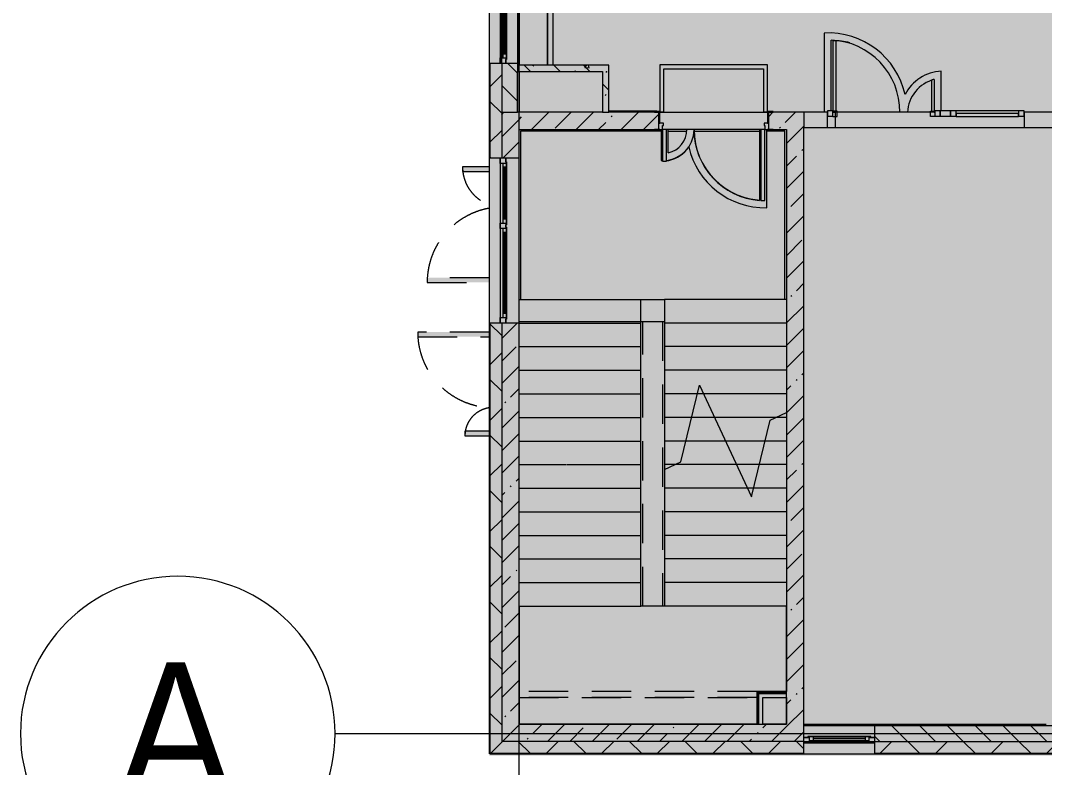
# Model space of a CAD drawing. Header units: millimetres. Extents: x -2911 to 185427, y -8553 to 29000.
# Drawn here: x 52190 to 65207, y -431 to 9067 of the extents above; entities that cross this region are included whole.
import ezdxf

# ---------------------------------------------------------------- set-up
doc = ezdxf.new("R2010")
doc.units = ezdxf.units.MM
doc.linetypes.add('200_ШТРИХ__ш1_п0_6_', pattern=[800, 500, -300])
doc.linetypes.add('Осевая', pattern=[3175, 635, -476.25, 1587.5, -476.25])
doc.layers.add('A-DETL-GENF-3', color=7, linetype='Continuous', lineweight=9, true_color=0xc0c0c0, transparency=0.4)
for name, color, linetype, lineweight, true_color in [('A-DETL-GENF-6', 7, 'Continuous', 5, 0xb7b7b7), ('A-DOOR-3', 7, 'Continuous', 5, 0xe2e2e2), ('A-DOOR-4', 7, 'Continuous', 5, 0xb7b7b7), ('A-DOOR-FRAM-2', 7, 'Continuous', 5, 0xe2e2e2), ('A-DOOR-FRAM-4', 7, 'Continuous', 5, 0xb7b7b7), ('A-FLOR-1', 7, 'Continuous', 5, 0xb7b7b7), ('A-GLAZ-3', 7, 'Continuous', 5, 0x737373), ('A-GLAZ-CURT-2', 7, 'Continuous', 5, 0x737373), ('A-GLAZ-CWMG-2', 7, 'Continuous', 5, 0x737373), ('A-WALL-4', 7, 'Continuous', 9, 0x737373), ('A-WALL-5', 7, 'Continuous', 5, 0x737373), ('I-WALL-2', 7, 'Continuous', 9, 0xe7e7e7), ('I-WALL-4', 7, 'Continuous', 5, 0x737373), ('I-WALL-5', 7, 'Continuous', 5, 0x787878), ('S-STRS-3', 7, 'Continuous', 5, 0x737373), ('S-STRS-MBND-2', 7, 'Continuous', 5, 0x737373)]:
    doc.layers.add(name, color=color, linetype=linetype, lineweight=lineweight, true_color=true_color)
for name, color, linetype, lineweight in [('A-DETL-MBND-1', 7, '200_ШТРИХ__ш1_п0_6_', 9), ('A-WALL-3', 7, 'Continuous', 5), ('I-WALL-3', 7, 'Continuous', 5), ('Оси', 7, 'Continuous', 9), ('Оси-1', 7, 'Continuous', 20), ('Оси-2', 7, 'Осевая', 9)]:
    doc.layers.add(name, color=color, linetype=linetype, lineweight=lineweight)
doc.styles.add('Arial_1', font='arial.ttf', dxfattribs={"width": 0.9, "height": 1750})
pattern_1 = [(45, (58417.4, 0), (-353.5534, 353.5534), []), (135, (58417.4, 0), (-353.5534, -353.5534), [])]
pattern_2 = [(135, (58417.4, 0), (-176.7767, -176.7767), [])]
pattern_3 = [(45, (58417.4, 0), (-285.123, 285.123), []), (45, (58702.5, 0), (-285.123, 285.123), [504.031, -100.806, 16.764, -84.042])]
pattern_4 = [(135, (58417.4, 0), (-377.17, -377.17), [533.4, -88.9, 17.78, -88.9]), (135, (58417.4, 376.94), (-377.17, -377.17), []), (50, (58417.4, 0), (637.645, -55.787), [66.675, -733.425]), (355, (58417.4, 0), (-123.35, 668.7), [53.34, -586.74]), (100.451, (58470.5, -4.65), (514.3, 612.91), [56.665, -623.315]), (46.184, (58417.4, 177.8), (948.78, -147.15), [100.01, -1100.14]), (96.636, (58496.45, 165.5), (830.91, 866), [85, -934.97]), (351.184, (58417.4, 177.8), (830.92, 865.99), [80.01, -880.11]), (21, (58506.3, 133.35), (530.65, -357.928), [66.675, -733.425]), (326, (58506.3, 133.35), (216.31, 644.66), [53.34, -586.74]), (71.451, (58550.5, 103.5), (746.96, 286.724), [56.665, -623.315]), (37.5, (58417.39, 0), (10.8105, 295.9426), [16.764, -562.864, 16.764, -578.866, -588.962]), (37.5, (58417.39, 0), (10.8105, 295.9426), [-1175.258, 16.764, -572.198]), (7.5, (58417.4, 0), (233.869, 350.632), [16.764, -322.834, 16.764, -549.529, -224.472]), (7.5, (58417.4, 0), (233.869, 350.632), [-905.89, 16.764, -207.708]), (327.5, (58219.14, 0), (474.568, -20.051), [16.764, -205.486, 16.764, -676.656, -920.115]), (327.5, (58219.14, 0), (474.568, -20.051), [-915.67, 16.764, -903.35]), (317.5, (58130.24, 0), (518.452, 88.993), [16.764, -272.16, 16.764, -443.738, -653.415]), (317.5, (58130.24, 0), (518.452, 88.993), [-749.427, 16.764, -636.65])]

# ---------------------------------------------------------------- blocks, each defined once
blk = doc.blocks.new('120_Окно_СКБ_1Ст - 120_Окно_СКБ_1Ст 900х2500_h_-V215-2_9_1_птичка')
at = {"layer": 'A-GLAZ-3'}
for p, q in [((-450, -127), (-450, -57)), ((-450, -57), (-380, -57)), ((450, -57), (-450, -57)), ((-380, -127), (-450, -127)), ((-450, -127), (-400, -127)), ((-380, -127), (-400, -127)), ((-400, -127), (-400, -137)), ((-380, -57), (-380, -127)), ((380, -87), (-380, -87)), ((-380, -87), (-380, -127)), ((-330, -137), (-330, -87)), ((-330, -107), (330, -107)), ((330, -117), (-330, -117)), ((330, -137), (330, -87)), ((380, -127), (380, -57)), ((380, -57), (450, -57)), ((380, -127), (380, -87)), ((450, -127), (380, -127)), ((400, -127), (380, -127)), ((400, -127), (450, -127)), ((400, -137), (400, -127)), ((450, -57), (450, -127)), ((-400, -137), (400, -137)), ((400, -137), (-400, -137))]:
    blk.add_line(p, q, dxfattribs=at)
blk = doc.blocks.new('110_Дверь_СКБ_2Ст - Д-1 Лестничная клетка EIS60-24280000-2_9_1_птичка')
at = {"layer": 'A-DOOR-3'}
for points in [[(-637.5, 1010), (-637.5, 110), (-587.5, 110), (-587.5, 1010)], [(612.5, 510), (612.5, 110), (662.5, 110), (662.5, 510)], [(712.5, 30), (697.5, 30), (697.5, -110), (712.5, -110), (712.5, -102)]]:
    blk.add_hatch(color=256, dxfattribs=at).paths.add_polyline_path(points)
h = blk.add_hatch(color=256, dxfattribs=at)
h.paths.add_polyline_path([(712.5, 110), (662.5, 110), (662.5, 60), (652.5, 60), (652.5, 30), (712.5, 30), (712.5, 39.7)])
h.paths.add_polyline_path([(-687.5, 110), (-687.5, 30), (-627.5, 30), (-627.5, 60), (-637.5, 60), (-637.5, 110)])
at = {"layer": 'A-DOOR-FRAM-2'}
for points in [[(-742.5, 118), (-742.5, 110), (-672.5, 110), (-672.5, 118)], [(-672.5, 30), (-687.5, 30), (-687.5, -110), (-672.5, -110)], [(697.5, 118), (697.5, 110), (767.5, 110), (767.5, 118)], [(-672.5, -110), (-742.5, -110), (-742.5, -118), (-672.5, -118)], [(767.5, -110), (697.5, -110), (697.5, -118), (767.5, -118)]]:
    blk.add_hatch(color=256, dxfattribs=at).paths.add_polyline_path(points)
at = {"layer": 'A-DOOR-4'}
for p, q in [((-637.5, 1010), (-637.5, 110)), ((-587.5, 1010), (-637.5, 1010)), ((-587.5, 110), (-587.5, 1010)), ((662.5, 510), (612.5, 510)), ((612.5, 510), (612.5, 110)), ((662.5, 110), (662.5, 510)), ((-637.5, 110), (-587.5, 110)), ((612.5, 110), (662.5, 110))]:
    blk.add_line(p, q, dxfattribs=at)
for centre, radius, start, end in [((-637.5, 110), 900, 0, 90), ((662.5, 110), 400, 90, 180)]:
    blk.add_arc(centre, radius, start, end, dxfattribs=at)
at = {"layer": 'A-DOOR-FRAM-4'}
for p, q in [((-672.5, 118), (-742.5, 118)), ((-742.5, 118), (-742.5, 110)), ((-742.5, 110), (-672.5, 110)), ((-637.5, 110), (-687.5, 110)), ((-687.5, 110), (-687.5, 30)), ((-687.5, 30), (-627.5, 30)), ((-672.5, 30), (-687.5, 30)), ((-687.5, 30), (-687.5, -110)), ((-672.5, 110), (-672.5, 118)), ((-672.5, -110), (-672.5, 30)), ((-637.5, 60), (-637.5, 110)), ((-627.5, 60), (-637.5, 60)), ((-627.5, 30), (-627.5, 60)), ((662.5, 60), (652.5, 60)), ((652.5, 60), (652.5, 30)), ((652.5, 30), (712.5, 30)), ((662.5, 110), (662.5, 60)), ((712.5, 110), (662.5, 110)), ((767.5, 118), (697.5, 118)), ((697.5, 118), (697.5, 110)), ((697.5, 110), (767.5, 110)), ((712.5, 30), (697.5, 30)), ((697.5, 30), (697.5, -110)), ((712.5, 30), (712.5, 110)), ((712.5, -110), (712.5, 30)), ((767.5, 110), (767.5, 118)), ((-672.5, -110), (-742.5, -110)), ((-742.5, -110), (-742.5, -118)), ((-742.5, -118), (-672.5, -118)), ((-687.5, -110), (-672.5, -110)), ((-672.5, -118), (-672.5, -110)), ((697.5, -110), (710.4, -110)), ((767.5, -110), (697.5, -110)), ((697.5, -110), (697.5, -118)), ((697.5, -118), (767.5, -118)), ((767.5, -118), (767.5, -110))]:
    blk.add_line(p, q, dxfattribs=at)
blk = doc.blocks.new('120_Окно_СКБ_2Ст - 120_Окно_СКБ_2Ст 2100х2500 _мал створка справа_-22445857-2_9_1_птичка')
at = {"layer": 'A-GLAZ-3'}
for p, q in [((-1050, -127), (-1050, -57)), ((-1050, -57), (-980, -57)), ((1050, -57), (-1050, -57)), ((-980, -127), (-1050, -127)), ((-1050, -127), (-1000, -127)), ((-980, -127), (-1000, -127)), ((-1000, -127), (-1000, -137)), ((-980, -57), (-980, -127)), ((150, -87), (-980, -87)), ((-980, -87), (-980, -127)), ((-930, -137), (-930, -87)), ((-930, -107), (100, -107)), ((100, -117), (-930, -117)), ((100, -137), (100, -87)), ((150, -127), (150, -57)), ((150, -57), (220, -57)), ((150, -127), (150, -87)), ((220, -127), (150, -127)), ((170, -127), (150, -127)), ((170, -127), (200, -127)), ((170, -137), (170, -127)), ((220, -127), (200, -127)), ((200, -127), (200, -137)), ((220, -57), (220, -127)), ((980, -87), (220, -87)), ((220, -87), (220, -127)), ((270, -137), (270, -87)), ((270, -107), (930, -107)), ((930, -117), (270, -117)), ((930, -137), (930, -87)), ((980, -127), (980, -57)), ((980, -57), (1050, -57)), ((980, -127), (980, -87)), ((1050, -127), (980, -127)), ((1000, -127), (980, -127)), ((1000, -127), (1050, -127)), ((1000, -137), (1000, -127)), ((1050, -57), (1050, -127)), ((-1000, -137), (170, -137)), ((170, -137), (-1000, -137)), ((200, -137), (1000, -137)), ((1000, -137), (200, -137))]:
    blk.add_line(p, q, dxfattribs=at)
blk = doc.blocks.new('120_Окно_СКБ_2Ст - 120_Окно_СКБ_2Ст 2100х2400 _мал створка справа_-22446225-2_9_1_птичка')
at = {"layer": 'A-GLAZ-3'}
for p, q in [((-1050, -127), (-1050, -57)), ((-1050, -57), (-980, -57)), ((1050, -57), (-1050, -57)), ((-980, -127), (-1050, -127)), ((-1050, -127), (-1000, -127)), ((-980, -127), (-1000, -127)), ((-1000, -127), (-1000, -137)), ((-980, -57), (-980, -127)), ((150, -87), (-980, -87)), ((-980, -87), (-980, -127)), ((-930, -137), (-930, -87)), ((-930, -107), (100, -107)), ((100, -117), (-930, -117)), ((100, -137), (100, -87)), ((150, -127), (150, -57)), ((150, -57), (220, -57)), ((150, -127), (150, -87)), ((220, -127), (150, -127)), ((170, -127), (150, -127)), ((170, -127), (200, -127)), ((170, -137), (170, -127)), ((220, -127), (200, -127)), ((200, -127), (200, -137)), ((220, -57), (220, -127)), ((980, -87), (220, -87)), ((220, -87), (220, -127)), ((270, -137), (270, -87)), ((270, -107), (930, -107)), ((930, -117), (270, -117)), ((930, -137), (930, -87)), ((980, -127), (980, -57)), ((980, -57), (1050, -57)), ((980, -127), (980, -87)), ((1050, -127), (980, -127)), ((1000, -127), (980, -127)), ((1000, -127), (1050, -127)), ((1000, -137), (1000, -127)), ((1050, -57), (1050, -127)), ((-1000, -137), (170, -137)), ((170, -137), (-1000, -137)), ((200, -137), (1000, -137)), ((1000, -137), (200, -137))]:
    blk.add_line(p, q, dxfattribs=at)
blk = doc.blocks.new('110_Дверь_СКБ_2Ст_Наружная - ДН-1_л__ Двухстворчатая 1350 х3200 _ЛК_ в свету с верхним остеклением 2-22796854-2_9_1_птичка')
at = {"layer": 'A-DETL-MBND-1'}
for points in [[(-715, 869), (-715, 79), (-655, 79), (-655, 869)], [(695, 419), (695, 79), (755, 79), (755, 419)]]:
    blk.add_hatch(color=256, dxfattribs=at).paths.add_polyline_path(points)
for p, q in [((-715, 869), (-715, 79)), ((-655, 869), (-715, 869)), ((-655, 79), (-655, 869)), ((755, 419), (695, 419)), ((695, 419), (695, 79)), ((755, 79), (755, 419))]:
    blk.add_line(p, q, dxfattribs=at)
for centre, radius, start, end in [((-715, -91), 960, 10.263, 90), ((755, -91), 510, 90, 160.4016)]:
    blk.add_arc(centre, radius, start, end, dxfattribs=at)
blk = doc.blocks.new('110_Дверь_СКБ_2Ст_Наружная - ДН-3_л__ Двухстворчатая 1200 х3200 из подвала EI30-23666533-2_9_1_птичка')
at = {"layer": 'A-DETL-MBND-1'}
for points in [[(620, 989), (620, 79), (680, 79), (680, 989)], [(-640, 79), (-580, 79), (-580, 389), (-640, 389)]]:
    blk.add_hatch(color=256, dxfattribs=at).paths.add_polyline_path(points)
for p, q in [((680, 989), (620, 989)), ((620, 989), (620, 79)), ((680, 79), (680, 989)), ((-640, 389), (-640, 79)), ((-580, 389), (-640, 389)), ((-580, 79), (-580, 389))]:
    blk.add_line(p, q, dxfattribs=at)
for centre, radius, start, end in [((680, 29), 960, 90, 176.9815), ((-640, 29), 360, 8.166, 90)]:
    blk.add_arc(centre, radius, start, end, dxfattribs=at)
blk = doc.blocks.new('Прямоугольный импост - 50 x 70 мм-31700031-2_9_1_птичка')
at = {"layer": 'A-GLAZ-CWMG-2'}
for p, q in [((-70, 35), (0, 35)), ((-70, -35), (-70, 35)), ((0, 35), (0, -35)), ((0, -35), (-70, -35))]:
    blk.add_line(p, q, dxfattribs=at)
blk = doc.blocks.new('Дверь_Витражная_остекление_ - ДВН_ДАО_Главный вход_1200 в свету-31742133-2_9_1_птичка')
at = {"layer": 'A-DOOR-3'}
for points in [[(-607, 30), (-607, 925), (-647, 922), (-647, 30)], [(640, 30), (640, 430), (633, 430), (607, 421), (607, 30)]]:
    blk.add_hatch(color=256, dxfattribs=at).paths.add_polyline_path(points)
at = {"layer": 'A-DETL-GENF-6'}
for p, q in [((-607, 925), (-647, 925)), ((-647, 925), (-647, 35)), ((-607, 30), (-607, 925)), ((607, 421), (607, 30)), ((640, 430), (633, 430)), ((-647, 30), (-607, 30)), ((-592, 30), (-647, 30)), ((-592, -40), (-592, 30)), ((592, -40), (592, 30)), ((592, 30), (640, 30)), ((607, 30), (640, 30)), ((-647, -40), (-592, -40)), ((647, -40), (592, -40))]:
    blk.add_line(p, q, dxfattribs=at)
at = {"layer": 'A-DOOR-4'}
blk.add_line((-647, 925), (-647, 35), dxfattribs=at)
for centre, radius, start, end in [((-647, 30), 895, 76.1866, 90), ((647, 30), 400, 91.06, 94.8979)]:
    blk.add_arc(centre, radius, start, end, dxfattribs=at)
blk = doc.blocks.new('Системная панель - Стемалит - 40мм-32257327-2_9_1_птичка')
at = {"layer": 'A-GLAZ-CURT-2'}
for p, q in [((65, 35), (-65, 35)), ((-65, 35), (-65, -35)), ((65, -35), (65, 35)), ((-65, -35), (65, -35))]:
    blk.add_line(p, q, dxfattribs=at)
blk = doc.blocks.new('Прямоугольный импост - 50 x 70 мм-31687886-2_9_1_птичка')
at = {"layer": 'A-GLAZ-CWMG-2'}
for p, q in [((-35, 35), (35, 35)), ((-35, -35), (-35, 35)), ((35, 35), (35, -35)), ((35, -35), (-35, -35))]:
    blk.add_line(p, q, dxfattribs=at)
blk = doc.blocks.new('Прямоугольный импост - 50 x 70 мм-31701779-2_9_1_птичка')
at = {"layer": 'A-GLAZ-CWMG-2'}
for p, q in [((0, 35), (-70, 35)), ((-70, 35), (-70, -35)), ((0, -35), (0, 35)), ((-70, -35), (0, -35))]:
    blk.add_line(p, q, dxfattribs=at)
blk = doc.blocks.new('Системная панель - Стекло - 40мм-32257331-2_9_1_птичка')
at = {"layer": 'A-GLAZ-CURT-2'}
for p, q in [((397.5, 0), (-397.5, 0)), ((-397.5, 0), (-397.5, -40)), ((397.5, -40), (397.5, 0)), ((-397.5, -40), (397.5, -40))]:
    blk.add_line(p, q, dxfattribs=at)
blk = doc.blocks.new('Прямоугольный импост - 50 x 70 мм-31702100-2_9_1_птичка')
at = {"layer": 'A-GLAZ-CWMG-2'}
for p, q in [((-35, 35), (35, 35)), ((-35, -35), (-35, 35)), ((35, 35), (35, -35)), ((35, -35), (-35, -35))]:
    blk.add_line(p, q, dxfattribs=at)
blk = doc.blocks.new('Прямоугольный импост - 50 x 70 мм-31720914-2_9_1_птичка')
at = {"layer": 'A-GLAZ-CWMG-2'}
blk.add_line((6460, 7920), (5665, 7920), dxfattribs=at)
blk = doc.blocks.new('Зашивка приборов отопления15 - Зашивка приборов отопления-33281080-2_9_1_птичка')
at = {"layer": 'A-DETL-MBND-1'}
for p, q in [((3135, 535), (110, 535)), ((3135, 460), (110, 460)), ((110, 460), (3135, 460))]:
    blk.add_line(p, q, dxfattribs=at)
blk = doc.blocks.new('Зашивка приборов отопления42 - Зашивка приборов отопления-33374801-2_9_1_птичка')
at = {"layer": 'A-WALL-5'}
for p, q in [((37472, 23439), (35372, 23439)), ((37472, 23079), (37472, 23439)), ((35372, 23079), (37472, 23079)), ((37472, 23079), (35372, 23079)), ((37472, 23004), (37472, 23079)), ((35372, 23004), (37472, 23004))]:
    blk.add_line(p, q, dxfattribs=at)
blk = doc.blocks.new('Ось сетки - D8-29747960-2_9_1_птичка')
at = {"layer": 'Оси-1'}
for start, end in [(360, 180), (180, 360)]:
    blk.add_arc((0, 0), 4, start, end, dxfattribs=at)

msp = doc.modelspace()

# ---------------------------------------------------------------- hatches: boundary and pattern name
at = {"layer": 'A-DETL-GENF-3'}
msp.add_hatch(color=256, dxfattribs=at).paths.add_polyline_path([(91592.4, -280), (97177.4, -280), (97177.4, 23777.7), (92277.4, 23777.7), (92277.4, 27350), (62269.4, 27350), (62269.4, 15358), (58149.4, 15358), (58149.4, -280), (90664.9, -280)])
at = {"layer": 'A-WALL-3'}
h = msp.add_hatch(dxfattribs=at)
h.set_pattern_fill('FP_120', color=256, style=0, pattern_type=2)
h.set_pattern_definition(pattern_1)
h.paths.add_polyline_path([(58196.8, -100), (58307.4, -100), (58307.4, 5220), (58157.4, 5220), (58157.4, -100)])
h.paths.add_polyline_path([(58307.4, 7320), (58307.4, 8520), (58157.4, 8520), (58157.4, 7320)])
h.paths.add_polyline_path([(58201.7, 10620), (58307.4, 10620), (58307.4, 11520), (58157.4, 11520), (58157.4, 10620)])
h.paths.add_polyline_path([(58201.7, 13120), (58307.4, 13120), (58307.4, 15350), (58157.4, 15350), (58157.4, 13120)])
h = msp.add_hatch(dxfattribs=at)
h.set_pattern_fill('FP_130', color=256, style=0, pattern_type=2)
h.set_pattern_definition(pattern_2)
h.paths.add_polyline_path([(58507.4, 7900), (58507.4, 8520), (58307.4, 8520), (58307.4, 7900)])
h.paths.add_polyline_path([(58307.4, 10620), (58507.4, 10620), (58507.4, 10900), (58307.4, 10900), (58307.4, 10642.6)])
h.paths.add_polyline_path([(58307.4, 11400), (58507.4, 11400), (58507.4, 11520), (58307.4, 11520)])
h.paths.add_polyline_path([(58507.4, 13120), (58507.4, 14700), (58307.4, 14700), (58307.4, 13120)])
h = msp.add_hatch(dxfattribs=at)
h.set_pattern_fill('FP_130', color=256, style=0, pattern_type=2)
h.set_pattern_definition(pattern_2)
h.paths.add_polyline_path([(63047.4, -100), (66977.4, -100), (66977.4, 100), (63047.4, 100)])
h.paths.add_polyline_path([(70259.4, -100), (70577.4, -100), (70577.4, 100), (70077.4, 100), (70077.4, -100)])
h = msp.add_hatch(dxfattribs=at)
h.set_pattern_fill('FP_120', color=256, style=0, pattern_type=2)
h.set_pattern_definition(pattern_1)
h.paths.add_polyline_path([(94307.4, -250), (94307.4, -100), (93187.4, -100), (93187.4, -250), (93911.2, -250)])
h.paths.add_polyline_path([(97177.4, -250), (97177.4, -100), (96407.4, -100), (96407.4, -250), (97171.3, -250)])
h.paths.add_polyline_path([(89273.6, -250), (89327.4, -250), (89327.4, -100), (87627.1, -100), (87627.1, -250), (88809.8, -250)])
h.paths.add_polyline_path([(91427.4, -250), (92287.4, -250), (92287.4, -100), (91427.4, -100)])
h.paths.add_polyline_path([(84636, -250), (84827.1, -250), (84827.1, -100), (83227.4, -100), (83227.4, -250), (84172.2, -250)])
h.paths.add_polyline_path([(77227.4, -250), (77227.4, -100), (76577.4, -100), (76577.4, -250), (76752.1, -250)])
h.paths.add_polyline_path([(80027.4, -250), (81127.4, -250), (81127.4, -100), (80027.4, -100)])
h.paths.add_polyline_path([(75360.8, -250), (75677.4, -250), (75677.4, -100), (74527.4, -100), (74527.4, -250), (74897, -250)])
h.paths.add_polyline_path([(71187, -250), (71427.4, -250), (71427.4, -100), (70077.4, -100), (70077.4, -250), (70259.4, -250)])
h.paths.add_polyline_path([(66549.4, -250), (66977.4, -250), (66977.4, -100), (63047.4, -100), (63047.4, -250), (65621.8, -250)])
h.paths.add_polyline_path([(62147.4, -250), (62147.4, -100), (58157.4, -100), (58157.4, -250), (61911.8, -250)])
at = {"layer": 'I-WALL-2'}
for points in [[(61927.4, 460), (61927.4, 510), (61577.4, 510), (61577.4, 460), (61911.8, 460)], [(61627.4, 120), (61627.4, 460), (61577.4, 460), (61577.4, 120)]]:
    msp.add_hatch(color=256, dxfattribs=at).paths.add_polyline_path(points)
at = {"layer": 'I-WALL-3'}
h = msp.add_hatch(dxfattribs=at)
h.set_pattern_fill('FP_128', color=256, style=0, pattern_type=2)
h.set_pattern_definition(pattern_3)
h.paths.add_polyline_path([(58527.4, -100), (58527.4, 5220), (58307.4, 5220), (58307.4, -100)])
h.paths.add_polyline_path([(58307.4, 7320), (58527.4, 7320), (58527.4, 7900), (58307.4, 7900), (58307.4, 7750.3)])
h = msp.add_hatch(dxfattribs=at)
h.set_pattern_fill('FP_128', color=256, style=0, pattern_type=2)
h.set_pattern_definition(pattern_3)
h.paths.add_polyline_path([(58527.4, 7680), (60302.4, 7680), (60302.4, 7900), (58527.4, 7900), (58527.4, 7750.3)])
h.paths.add_polyline_path([(61702.4, 7680), (61927.4, 7680), (61927.4, 7900), (61702.4, 7900), (61702.4, 7730)])
h = msp.add_hatch(dxfattribs=at)
h.set_pattern_fill('FP_128', color=256, style=0, pattern_type=2)
h.set_pattern_definition(pattern_3)
h.paths.add_polyline_path([(61927.4, -100), (62147.4, -100), (62147.4, 7900), (61927.4, 7900), (61927.4, 120)])
h = msp.add_hatch(dxfattribs=at)
h.set_pattern_fill('FP_131', color=256, style=0, pattern_type=2)
h.set_pattern_definition([(135, (58417.4, 0), (-353.553, -353.553), [])])
h.paths.add_polyline_path([(68404.4, 7700), (70577.4, 7700), (70577.4, 7900), (69877.4, 7900), (69877.4, 7830), (69077.4, 7830), (69077.4, 7900), (66677.4, 7900), (66677.4, 7700), (67476.9, 7700)])
h.paths.add_polyline_path([(71187, 7700), (71977.3, 7700), (71977.3, 7900), (71177.4, 7900), (71177.4, 7700)])
h.paths.add_polyline_path([(64947.4, 7700), (66077.4, 7700), (66077.4, 7900), (64947.4, 7900), (64947.4, 7750.3)])
h.paths.add_polyline_path([(75077.4, 7700), (75077.4, 7900), (73417.3, 7900), (73417.3, 7700), (74577.4, 7700)])
h.paths.add_polyline_path([(62147.4, 7700), (62447.4, 7700), (62447.4, 7900), (62147.4, 7900), (62147.4, 7750.3)])
h = msp.add_hatch(dxfattribs=at)
h.set_pattern_fill('FP_128', color=256, style=0, pattern_type=2)
h.set_pattern_definition(pattern_3)
h.paths.add_polyline_path([(61927.4, -100), (61927.4, 120), (58527.4, 120), (58527.4, -100), (61911.8, -100)])
at = {"layer": 'I-WALL-5'}
h = msp.add_hatch(dxfattribs=at)
h.set_pattern_fill('FP_139', color=256, style=0, pattern_type=2)
h.set_pattern_definition(pattern_4)
h.paths.add_polyline_path([(59587.4, 8420), (59667.4, 8420), (59667.4, 8500), (58507.4, 8500), (58507.4, 8420), (59129.2, 8420)])
h = msp.add_hatch(dxfattribs=at)
h.set_pattern_fill('FP_139', color=256, style=0, pattern_type=2)
h.set_pattern_definition(pattern_4)
h.paths.add_polyline_path([(59667.4, 7900), (59667.4, 8420), (59587.4, 8420), (59587.4, 7900)])

# ---------------------------------------------------------------- linework, layer by layer
at = {"layer": 'A-DETL-MBND-1'}
for p, q in [((60102.4, 1620), (60102.4, 5237.9)), ((60352.4, 5237.9), (60352.4, 1620))]:
    msp.add_line(p, q, dxfattribs=at)
at = {"layer": 'A-FLOR-1'}
for p, q in [((62405.5, 8907.6), (62405.5, 7900)), ((62495.5, 7920), (62495.5, 8818.2)), ((60317, 8503.9), (60317, 7908)), ((61686.9, 8503.9), (60317, 8503.9)), ((61686.9, 7903.9), (61686.9, 8503.9)), ((60367, 7903.9), (60367, 8453.9)), ((60367, 8453.9), (61636.9, 8453.9)), ((61636.9, 8453.9), (61636.9, 7903.9)), ((63894.4, 7920), (63894.4, 8421.4)), ((63804.4, 8317.2), (63804.4, 7903)), ((59667.4, 7920), (60277.4, 7920)), ((60277.4, 7920), (60277.4, 7908)), ((60317.4, 7903.9), (60367, 7903.9)), ((61636.9, 7903.9), (61686.9, 7903.9)), ((63812.4, 7900), (62547.4, 7900)), ((62547.4, 7900), (62547.4, 7700)), ((63804.4, 7903), (63812.4, 7903)), ((60334.2, 7659), (58547.4, 7659)), ((58547.4, 7659), (58547.4, 5520)), ((60277.4, 7672), (60277.4, 7659)), ((60334.2, 7680), (60334.2, 7285.7)), ((60424.2, 7680.2), (60352.4, 7680.2)), ((60424.2, 7383), (60424.2, 7680.2)), ((60424.2, 7659), (60658.3, 7659)), ((60750.4, 7680.2), (60660.4, 7680.2)), ((60751.6, 7659), (61585.4, 7659)), ((61652.4, 7680.2), (61585.4, 7680.2)), ((61585.4, 7680.2), (61585.4, 6777.9)), ((61675.4, 6685.4), (61675.4, 7680)), ((61906.4, 7659), (61675.4, 7659)), ((61727.4, 7659), (61727.4, 7672)), ((61906.4, 5520), (61906.4, 7659)), ((58547.4, 5520), (60377.4, 5520)), ((58527.4, 5237.9), (60377.4, 5237.9))]:
    msp.add_line(p, q, dxfattribs=at)
for centre, radius, start, end in [((62458, 7909), 1000, 12.44956, 93.01125), ((62458, 7909), 910, 359.43333, 87.64026), ((63919.4, 7878), 544, 92.63401, 153.04618), ((63919.4, 7878), 454, 104.67311, 177.22246), ((60355.4, 7680.2), 305, 283.0427, 0), ((61655.4, 7680.2), 905, 180, 265.56313), ((60355.4, 7680.2), 395, 276.84991, 326.45952), ((61655.4, 7680.2), 995, 192.67054, 271.1511), ((60355.4, 7680.2), 395, 266.92799, 269.56999)]:
    msp.add_arc(centre, radius, start, end, dxfattribs=at)
at = {"layer": 'A-WALL-4'}
for p, q in [((58154.4, 8520), (58154.4, 7320)), ((58157.4, 8520), (58157.4, 7320)), ((58307.4, 8520), (58307.4, 7320)), ((58507.4, 8500), (58507.4, 8420)), ((58307.4, 7900), (58507.4, 7900)), ((59587.4, 7900), (59667.4, 7900)), ((62147.4, 7900), (62147.4, 7700)), ((58154.4, 5220), (58154.4, -253)), ((58157.4, 5220), (58157.4, -249.6)), ((58307.4, 5220), (58307.4, -100)), ((61564.9, 522.5), (61927.4, 522.5)), ((61564.9, 120), (61564.9, 522.5)), ((61927.4, 460), (61927.4, 535)), ((61577.4, 510), (61927.4, 510)), ((61577.4, 120), (61577.4, 510)), ((61552.4, 120), (61627.4, 120)), ((63047.4, -100), (66977.4, -100)), ((58156.5, -253), (62147.4, -253)), ((58157.4, -250), (62147.4, -250)), ((63047.4, -250), (66977.4, -250)), ((63047.4, -253), (66977.4, -253))]:
    msp.add_line(p, q, dxfattribs=at)
at = {"layer": 'A-WALL-5'}
for p, q in [((58149.4, 11520), (58149.4, -258)), ((58507.4, 10900), (58507.4, 8500)), ((58507.4, 8520), (58149.4, 8520)), ((58507.4, 7900), (58507.4, 8420)), ((58149.4, 7320), (58307.4, 7320)), ((58307.4, 5220), (58149.4, 5220)), ((70577.4, 100), (62147.4, 100)), ((63047.4, 100), (63047.4, -258)), ((62147.4, -100), (58307.4, -100)), ((62147.4, -258), (62147.4, -100)), ((58155.2, -258), (76577.4, -258))]:
    msp.add_line(p, q, dxfattribs=at)
at = {"layer": 'I-WALL-4'}
for p, q in [((58307.4, 8520), (58307.4, 10620)), ((58527.4, 10620), (58527.4, 8500)), ((59667.4, 8500), (58507.4, 8500)), ((59667.4, 7900), (59667.4, 8500)), ((58507.4, 8420), (59587.4, 8420)), ((58527.4, 8420), (58527.4, 7900)), ((59587.4, 8420), (59587.4, 7900)), ((59587.4, 7900), (58507.4, 7900)), ((60247.4, 7900), (59667.4, 7900)), ((60317.4, 7900), (61687.4, 7900)), ((62447.4, 7900), (61757.4, 7900)), ((62447.4, 7700), (62447.4, 7900)), ((62517.4, 7900), (62547.4, 7900)), ((66077.4, 7900), (64947.4, 7900)), ((64947.4, 7900), (64947.4, 7700)), ((66077.4, 7700), (62147.4, 7700)), ((62147.4, -100), (62147.4, 7700)), ((58527.4, 120), (58527.4, 7680)), ((58527.4, 7680), (60246.5, 7680)), ((60660.4, 7680), (60424.2, 7680)), ((61585.4, 7680), (60750.1, 7680)), ((61757.4, 7680), (61927.4, 7680)), ((61927.4, 7680), (61927.4, 535)), ((58307.4, 7320), (58527.4, 7320)), ((58527.4, 5220), (58307.4, 5220)), ((61927.4, 535), (61552.4, 535)), ((61552.4, 535), (61552.4, 120)), ((61627.4, 460), (61927.4, 460)), ((61627.4, 120), (61627.4, 460)), ((61927.4, 460), (61927.4, 120)), ((61552.4, 120), (58527.4, 120)), ((61927.4, 120), (61627.4, 120)), ((62147.4, 120), (65227.4, 120)), ((62147.4, -100), (63047.4, -100))]:
    msp.add_line(p, q, dxfattribs=at)
at = {"layer": 'S-STRS-3'}
for p, q in [((58527.4, 5520), (60077.4, 5520)), ((61927.4, 5520), (60377.4, 5520)), ((60377.4, 5520), (60377.4, 5220)), ((61927.4, 5520), (60377.4, 5520)), ((58527.4, 5220), (60077.4, 5220)), ((58527.4, 5220), (60077.4, 5220)), ((60077.4, 5220), (60077.4, 5237.9)), ((60077.4, 4920), (60077.4, 5220)), ((60377.4, 5220), (60377.4, 4920)), ((61927.4, 5220), (60377.4, 5220)), ((61927.4, 5220), (60377.4, 5220)), ((58527.4, 4920), (60077.4, 4920)), ((58527.4, 4920), (60077.4, 4920)), ((60077.4, 4620), (60077.4, 4920)), ((60377.4, 4920), (60377.4, 4620)), ((61927.4, 4920), (60377.4, 4920)), ((61927.4, 4920), (60377.4, 4920)), ((58527.4, 4620), (60077.4, 4620)), ((58527.4, 4620), (60077.4, 4620)), ((60077.4, 4320), (60077.4, 4620)), ((60377.4, 4620), (60377.4, 4320)), ((61927.4, 4620), (60377.4, 4620)), ((61927.4, 4620), (60377.4, 4620)), ((58527.4, 4320), (60077.4, 4320)), ((58527.4, 4320), (60077.4, 4320)), ((60077.4, 4020), (60077.4, 4320)), ((60377.4, 4320), (60377.4, 4020)), ((60796, 4320), (60377.4, 4320)), ((60796, 4320), (60377.4, 4320)), ((60872.6, 4320), (60796, 4320)), ((60872.6, 4320), (60796, 4320)), ((61927.4, 4320), (60872.6, 4320)), ((61927.4, 4320), (60872.6, 4320)), ((58527.4, 4020), (60077.4, 4020)), ((58527.4, 4020), (60077.4, 4020)), ((60077.4, 3720), (60077.4, 4020)), ((60377.4, 4020), (60377.4, 3720)), ((60723, 4020), (60377.4, 4020)), ((60723, 4020), (60377.4, 4020)), ((61012.5, 4020), (60723, 4020)), ((61012.5, 4020), (60723, 4020)), ((61795.7, 4020), (61012.5, 4020)), ((61795.7, 4020), (61012.5, 4020)), ((61927.4, 4020), (61795.7, 4020)), ((61927.4, 4020), (61795.7, 4020)), ((58527.4, 3720), (60077.4, 3720)), ((58527.4, 3720), (60077.4, 3720)), ((60077.4, 3420), (60077.4, 3720)), ((60377.4, 3720), (60377.4, 3420)), ((60650.1, 3720), (60377.4, 3720)), ((60650.1, 3720), (60377.4, 3720)), ((61152.4, 3720), (60650.1, 3720)), ((61152.4, 3720), (60650.1, 3720)), ((61654.6, 3720), (61152.4, 3720)), ((61654.6, 3720), (61152.4, 3720)), ((61927.4, 3720), (61654.6, 3720)), ((61927.4, 3720), (61654.6, 3720)), ((58527.4, 3420), (59124.2, 3420)), ((58527.4, 3420), (59124.2, 3420)), ((59129.2, 3420), (60077.4, 3420)), ((59129.2, 3420), (60077.4, 3420)), ((60077.4, 3120), (60077.4, 3420)), ((60377.4, 3420), (60377.4, 3358.6)), ((60509, 3420), (60377.4, 3420)), ((60509, 3420), (60377.4, 3420)), ((61292.3, 3420), (60509, 3420)), ((61292.3, 3420), (60509, 3420)), ((61581.7, 3420), (61292.3, 3420)), ((61581.7, 3420), (61292.3, 3420)), ((61927.4, 3420), (61581.7, 3420)), ((61927.4, 3420), (61581.7, 3420)), ((60377.4, 3358.6), (60377.4, 3120)), ((58527.4, 3120), (60077.4, 3120)), ((58527.4, 3120), (60077.4, 3120)), ((60077.4, 2820), (60077.4, 3120)), ((60377.4, 3120), (60377.4, 2820)), ((61432.2, 3120), (60377.4, 3120)), ((61432.2, 3120), (60377.4, 3120)), ((61508.8, 3120), (61432.2, 3120)), ((61508.8, 3120), (61432.2, 3120)), ((61927.4, 3120), (61508.8, 3120)), ((61927.4, 3120), (61508.8, 3120)), ((58527.4, 2820), (60077.4, 2820)), ((58527.4, 2820), (60077.4, 2820)), ((60077.4, 2520), (60077.4, 2820)), ((60377.4, 2820), (60377.4, 2520)), ((61927.4, 2820), (60377.4, 2820)), ((61927.4, 2820), (60377.4, 2820)), ((58527.4, 2520), (60077.4, 2520)), ((58527.4, 2520), (60077.4, 2520)), ((60077.4, 2220), (60077.4, 2520)), ((60377.4, 2520), (60377.4, 2220)), ((61927.4, 2520), (60377.4, 2520)), ((61927.4, 2520), (60377.4, 2520)), ((58527.4, 2220), (60077.4, 2220)), ((58527.4, 2220), (60077.4, 2220)), ((60077.4, 1920), (60077.4, 2220)), ((60377.4, 2220), (60377.4, 1920)), ((61927.4, 2220), (60377.4, 2220)), ((61927.4, 2220), (60377.4, 2220)), ((58527.4, 1920), (60077.4, 1920)), ((58527.4, 1920), (60077.4, 1920)), ((60077.4, 1620), (60077.4, 1920)), ((60377.4, 1920), (60377.4, 1620)), ((61927.4, 1920), (60377.4, 1920)), ((61927.4, 1920), (60377.4, 1920)), ((58527.4, 1620), (60077.4, 1620)), ((58527.4, 1620), (60077.4, 1620)), ((60377.4, 1620), (60077.4, 1620)), ((61927.4, 1620), (60377.4, 1620)), ((61927.4, 1620), (60377.4, 1620))]:
    msp.add_line(p, q, dxfattribs=at)
at = {"layer": 'S-STRS-MBND-2'}
for p, q in [((58527.4, 5520), (60077.4, 5520)), ((58527.4, 1620), (58527.4, 5520)), ((60077.4, 1620), (60077.4, 5520)), ((58527.4, 5220), (60077.4, 5220)), ((58527.4, 5220), (60077.4, 5220)), ((58527.4, 4920), (60077.4, 4920)), ((58527.4, 4920), (60077.4, 4920)), ((58527.4, 4620), (60077.4, 4620)), ((58527.4, 4620), (60077.4, 4620)), ((60585.9, 3455.9), (60822.2, 4428.1)), ((60822.2, 4428.1), (61482.6, 3011.9)), ((58527.4, 4320), (60077.4, 4320)), ((58527.4, 4320), (60077.4, 4320)), ((60872.6, 4320), (60796, 4320)), ((60872.6, 4320), (60796, 4320)), ((61718.8, 3984.1), (61927.4, 4081.4)), ((58527.4, 4020), (60077.4, 4020)), ((58527.4, 4020), (60077.4, 4020)), ((61012.5, 4020), (60723, 4020)), ((61012.5, 4020), (60723, 4020)), ((61482.6, 3011.9), (61718.8, 3984.1)), ((61927.4, 4020), (61795.7, 4020)), ((61927.4, 4020), (61795.7, 4020)), ((58527.4, 3720), (60077.4, 3720)), ((58527.4, 3720), (60077.4, 3720)), ((61152.4, 3720), (60650.1, 3720)), ((61152.4, 3720), (60650.1, 3720)), ((61927.4, 3720), (61654.6, 3720)), ((61927.4, 3720), (61654.6, 3720)), ((58527.4, 3420), (59124.2, 3420)), ((58527.4, 3420), (59124.2, 3420)), ((59129.2, 3420), (60077.4, 3420)), ((59129.2, 3420), (60077.4, 3420)), ((60377.4, 3358.6), (60585.9, 3455.9)), ((61292.3, 3420), (60509, 3420)), ((61292.3, 3420), (60509, 3420)), ((61927.4, 3420), (61581.7, 3420)), ((61927.4, 3420), (61581.7, 3420)), ((61927.4, 3420), (61927.4, 1620)), ((60377.4, 3358.6), (60377.4, 1620)), ((58527.4, 3120), (60077.4, 3120)), ((58527.4, 3120), (60077.4, 3120)), ((61432.2, 3120), (60377.4, 3120)), ((61432.2, 3120), (60377.4, 3120)), ((61927.4, 3120), (61508.8, 3120)), ((61927.4, 3120), (61508.8, 3120)), ((58527.4, 2820), (60077.4, 2820)), ((58527.4, 2820), (60077.4, 2820)), ((61927.4, 2820), (60377.4, 2820)), ((61927.4, 2820), (60377.4, 2820)), ((58527.4, 2520), (60077.4, 2520)), ((58527.4, 2520), (60077.4, 2520)), ((61927.4, 2520), (60377.4, 2520)), ((61927.4, 2520), (60377.4, 2520)), ((58527.4, 2220), (60077.4, 2220)), ((58527.4, 2220), (60077.4, 2220)), ((61927.4, 2220), (60377.4, 2220)), ((61927.4, 2220), (60377.4, 2220)), ((58527.4, 1920), (60077.4, 1920)), ((58527.4, 1920), (60077.4, 1920)), ((61927.4, 1920), (60377.4, 1920)), ((61927.4, 1920), (60377.4, 1920)), ((58527.4, 1620), (58527.4, 120)), ((58527.4, 1620), (60077.4, 1620)), ((58527.4, 1620), (60077.4, 1620)), ((60377.4, 1620), (60077.4, 1620)), ((61927.4, 1620), (60377.4, 1620)), ((61927.4, 1620), (60377.4, 1620)), ((61927.4, 120), (61927.4, 1620)), ((58527.4, 120), (61927.4, 120))]:
    msp.add_line(p, q, dxfattribs=at)
at = {"layer": 'Оси'}
for p, q in [((58527.4, 5439), (58527.4, 15380)), ((58527.4, -4552.8), (58527.4, 5388.2)), ((56189.8, 0), (68689.8, 0))]:
    msp.add_line(p, q, dxfattribs=at)
at = {"layer": 'Оси-2'}
msp.add_line((58527.4, 5388.2), (58527.4, 5439), dxfattribs=at)

# ---------------------------------------------------------------- block references
at = {"layer": 'A-DETL-MBND-1', "rotation": 89.99999999999991}
for name, p in [('110_Дверь_СКБ_2Ст_Наружная - ДН-1_л__ Двухстворчатая 1350 х3200 _ЛК_ в свету с верхним остеклением 2-22796854-2_9_1_птичка', (58228.4, 6450.5)), ('110_Дверь_СКБ_2Ст_Наружная - ДН-3_л__ Двухстворчатая 1200 х3200 из подвала EI30-23666533-2_9_1_птичка', (58228.4, 4425.5))]:
    msp.add_blockref(name, p, dxfattribs=at)
at = {"layer": 'A-DETL-MBND-1'}
msp.add_blockref('Зашивка приборов отопления15 - Зашивка приборов отопления-33281080-2_9_1_птичка', (58417.4, 0), dxfattribs=at)
at = {"layer": 'A-DOOR-4'}
msp.add_blockref('Дверь_Витражная_остекление_ - ДВН_ДАО_Главный вход_1200 в свету-31742133-2_9_1_птичка', (63164.9, 7885), dxfattribs=at)
at = {"layer": 'A-DOOR-4', "rotation": 180}
msp.add_blockref('110_Дверь_СКБ_2Ст - Д-1 Лестничная клетка EIS60-24280000-2_9_1_птичка', (61014.9, 7790), dxfattribs=at)
at = {"layer": 'A-GLAZ-3'}
for name, p, rotation in [('120_Окно_СКБ_2Ст - 120_Окно_СКБ_2Ст 2100х2500 _мал створка справа_-22445857-2_9_1_птичка', (58232.4, 9570), 89.99999999999993), ('120_Окно_СКБ_2Ст - 120_Окно_СКБ_2Ст 2100х2400 _мал створка справа_-22446225-2_9_1_птичка', (58232.4, 6270), 89.99999999999993), ('120_Окно_СКБ_1Ст - 120_Окно_СКБ_1Ст 900х2500_h_-V215-2_9_1_птичка', (62597.4, -175), 180)]:
    msp.add_blockref(name, p, dxfattribs=dict(at, rotation=rotation))
at = {"layer": 'A-GLAZ-CURT-2'}
for name, p in [('Системная панель - Стемалит - 40мм-32257327-2_9_1_птичка', (63947.4, 7885)), ('Системная панель - Стекло - 40мм-32257331-2_9_1_птичка', (64479.9, 7885))]:
    msp.add_blockref(name, p, dxfattribs=at)
at = {"layer": 'A-GLAZ-CWMG-2', "rotation": 180}
msp.add_blockref('Прямоугольный импост - 50 x 70 мм-31701779-2_9_1_птичка', (62447.4, 7885), dxfattribs=at)
at = {"layer": 'A-GLAZ-CWMG-2', "extrusion": (0, 0, -1), "rotation": 180}
for name, p in [('Прямоугольный импост - 50 x 70 мм-31687886-2_9_1_птичка', (-63847.4, 7885)), ('Прямоугольный импост - 50 x 70 мм-31702100-2_9_1_птичка', (-64047.4, 7885)), ('Прямоугольный импост - 50 x 70 мм-31700031-2_9_1_птичка', (-64947.4, 7885))]:
    msp.add_blockref(name, p, dxfattribs=at)
at = {"layer": 'A-GLAZ-CWMG-2'}
msp.add_blockref('Прямоугольный импост - 50 x 70 мм-31720914-2_9_1_птичка', (58417.4, 0), dxfattribs=at)
at = {"layer": 'A-WALL-5', "rotation": 90.0000000000001}
msp.add_blockref('Зашивка приборов отопления42 - Зашивка приборов отопления-33374801-2_9_1_птичка', (81966.4, -26871.9), dxfattribs=at)
at = {"layer": 'Оси-1', "xscale": 499.9999999999995, "yscale": 499.9999999999995, "zscale": 499.9999999999995, "rotation": 269.9999999999994}
msp.add_blockref('Ось сетки - D8-29747960-2_9_1_птичка', (54189.8, 0), dxfattribs=at)

# ---------------------------------------------------------------- texts
at = {"layer": 'Оси', "insert": (53425.9, 905.2), "char_height": 1750, "width": 1803.797, "attachment_point": 1, "style": 'Arial_1'}
msp.add_mtext('\\fArial|b0|i0|c204|p34|;\\W.9;А', dxfattribs=at)

doc.saveas('drawing.dxf')
